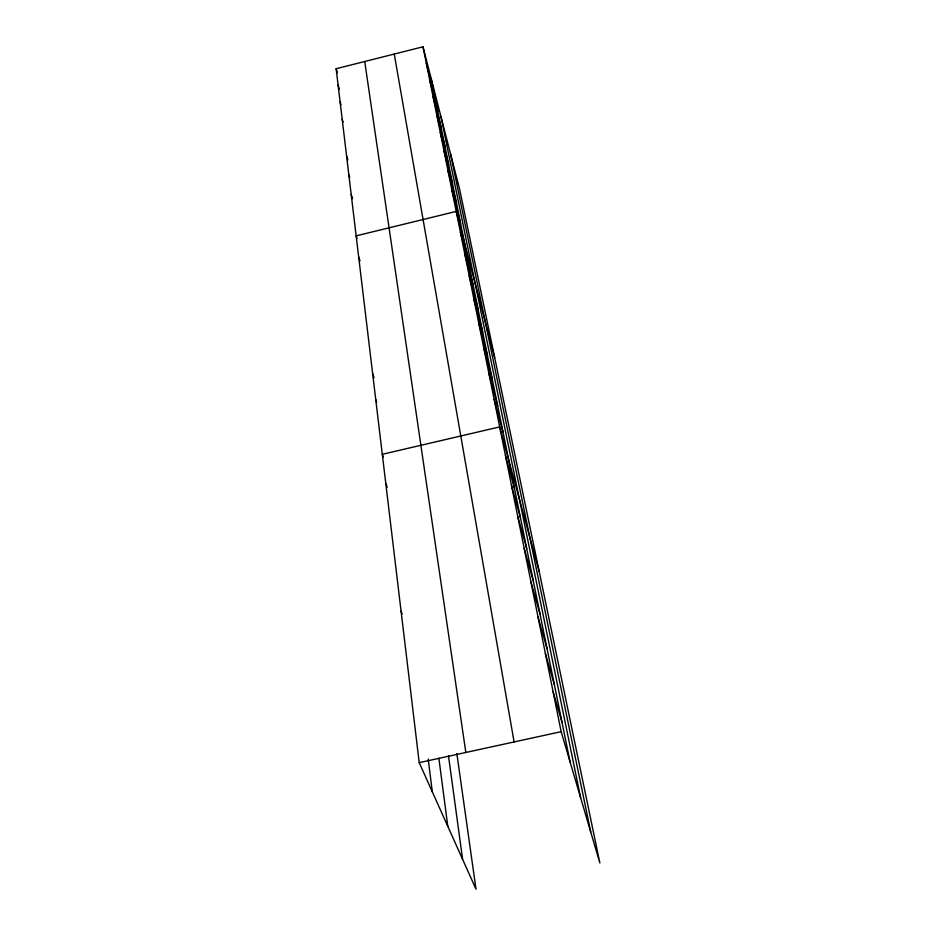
<?xml version="1.0" encoding="UTF-8"?>
<svg xmlns="http://www.w3.org/2000/svg" width="936" height="936" viewBox="0 0 936 936"><rect width="100%" height="100%" fill="white"/><g stroke="black" fill="none" stroke-linecap="round" stroke-linejoin="round"><path stroke-width="1.4" d="M456.85 753.585L476.014 889.2L419.211 762.653L336.141 68.726L423.002 46.8L459.635 189.248L599.859 862.98L561.155 731.671L423.002 46.8M419.211 762.653L561.155 731.671M401.088 611.255L402.176 613.946M385.761 483.268L387.258 487.246M383.28 456.967L382.297 454.311L499.672 426.91L539.23 571.709M375.745 399.555L376.705 402.234M372.645 373.651L374.072 377.676M358.675 256.944L360.032 260.957M357.049 238.54L356.148 235.86L456.206 211.431L494.676 357.622M351.199 194.524L352.568 198.678M348.847 174.833L349.748 177.606M346.566 155.762L347.899 159.904M342.213 119.363L343.079 122.101M340.131 101.977L340.985 104.703M338.107 85.106L339.382 89.177M336.141 68.726L337.416 72.774M553.094 691.716L562.068 722.522M545.384 653.515L554.381 684.754M538.013 616.964L547.034 648.578M530.946 581.946L539.978 613.876M524.183 548.379L533.204 580.577M517.678 516.169L526.699 548.578M511.442 485.234L520.451 517.819M505.44 455.504L514.437 488.229M494.126 399.38L503.065 432.292M488.779 372.867L497.683 405.826M483.62 347.315L492.5 380.285M473.85 298.865L482.648 331.824M478.647 322.663L487.48 355.645M464.736 253.679L473.44 286.556M469.217 275.886L477.968 308.81M460.407 232.21L469.065 265.017M447.993 170.691L456.499 203.229M452.029 190.733L460.594 223.365M436.621 114.309L444.963 146.472M440.294 132.514L448.695 164.818M444.085 151.304L452.533 183.725M426.254 62.934L434.433 94.665M429.601 79.537L437.837 111.431M433.064 96.665L441.347 128.688M450.649 154.335L590.733 832.034M440.973 116.684L580.636 797.776M431.122 78.39L570.082 761.962M394.255 54.054L514.098 741.944M364.724 61.507L465.835 752.474M448.461 755.609L462.606 859.353M438.879 758.3L447.794 826.336M428.22 759.108L432.303 791.833"/></g></svg>
